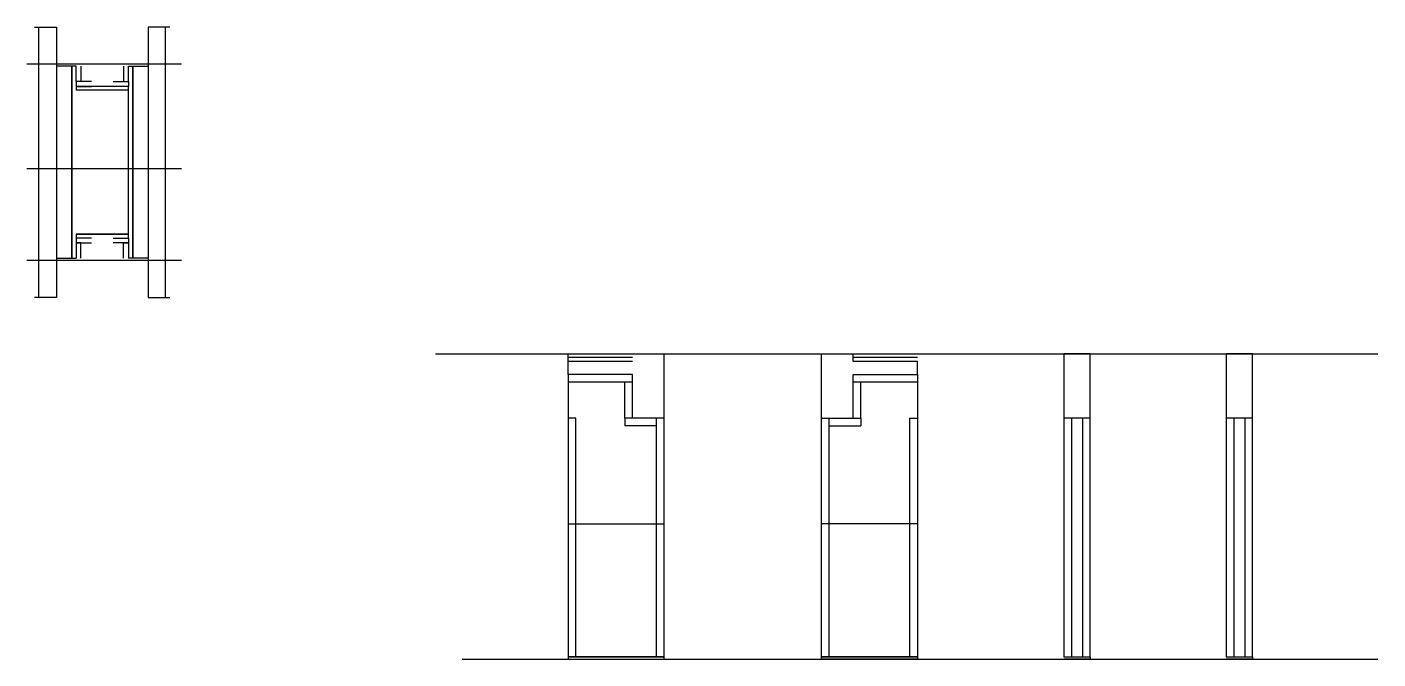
# Model space of a CAD drawing. Header units: metres. Extents: x 7464 to 8702, y 2929 to 3509.
import ezdxf

# ---------------------------------------------------------------- set-up
doc = ezdxf.new("R2010")
doc.units = ezdxf.units.M
for name, color, linetype in [('CHAPA', 7, 'Continuous'), ('COTA', 7, 'Continuous'), ('Hachura', 7, 'Continuous'), ('Madeira', 7, 'Continuous'), ('Nível', 7, 'Continuous'), ('Painéis', 7, 'Continuous'), ('Perfil Metálico', 7, 'Continuous'), ('SARR_2.2x7', 7, 'Continuous'), ('SARRAFO', 7, 'Continuous')]:
    doc.layers.add(name, color=color, linetype=linetype)

msp = doc.modelspace()

# ---------------------------------------------------------------- linework, layer by layer
at = {"layer": 'CHAPA', "color": 7, "lineweight": 25}
for points in [[(7508.5, 3472.6), (7504.5, 3472.6), (7504.5, 3296.6), (7508.5, 3296.6)], [(7508.5, 3472.6), (7504.5, 3472.6), (7504.5, 3296.6), (7508.5, 3296.6)], [(7556.5, 3472.6), (7560.5, 3472.6), (7560.5, 3296.6), (7556.5, 3296.6)], [(7556.5, 3472.6), (7560.5, 3472.6), (7560.5, 3296.6), (7556.5, 3296.6)], [(7556.5, 3450.6), (7556.5, 3454.2), (7508.5, 3454.2), (7508.5, 3450.6)], [(7556.5, 3450.6), (7556.5, 3454.2), (7508.5, 3454.2), (7508.5, 3450.6)], [(7556.5, 3315), (7556.5, 3318.6), (7508.5, 3318.6), (7508.5, 3315)], [(7556.5, 3315), (7556.5, 3318.6), (7508.5, 3318.6), (7508.5, 3315)]]:
    msp.add_lwpolyline(points, dxfattribs=at)
at = {"layer": 'COTA', "color": 7, "lineweight": 25}
for p, q in [((8018.7, 3208.9), (8047.7, 3208.9)), ((8047.7, 3149.9), (8047.7, 3208.9)), ((8191.9, 3149.9), (8191.9, 3208.9)), ((8191.9, 3208.9), (8220.9, 3208.9)), ((7959.7, 3189.9), (7959.7, 3201.9)), ((8279.9, 3189.9), (8279.9, 3201.9)), ((8272.9, 3149.9), (8279.9, 3149.9))]:
    msp.add_line(p, q, dxfattribs=at)
for points in [[(8438.2, 3149.9), (8438.2, 3208.9), (8414.2, 3208.9), (8414.2, 3149.9)], [(8587.1, 3149.9), (8587.1, 3208.9), (8563.1, 3208.9), (8563.1, 3149.9)]]:
    msp.add_lwpolyline(points, dxfattribs=at)
at = {"layer": 'Hachura', "color": 7, "lineweight": 25}
for p, q in [((7605.3, 3474.6), (7463.5, 3474.6)), ((7605.3, 3378.6), (7463.5, 3378.6)), ((7605.3, 3294.6), (7463.5, 3294.6))]:
    msp.add_line(p, q, dxfattribs=at)
at = {"layer": 'Madeira', "color": 7, "lineweight": 25}
for points in [[(7490.5, 3296.6), (7504.5, 3296.6), (7504.5, 3472.6), (7490.5, 3472.6)], [(7574.5, 3296.6), (7560.5, 3296.6), (7560.5, 3472.6), (7574.5, 3472.6)]]:
    msp.add_lwpolyline(points, dxfattribs=at)
at = {"layer": 'Nível', "color": 7, "lineweight": 25}
for p, q in [((7838.1, 3208.9), (8702.2, 3208.9)), ((7862.4, 2928.9), (8702.2, 2928.9))]:
    msp.add_line(p, q, dxfattribs=at)
at = {"layer": 'Painéis', "color": 7, "lineweight": 25}
for p, q in [((7959.7, 3189.9), (7959.7, 3149.9)), ((8018.7, 3189.9), (7959.7, 3189.9)), ((8018.7, 3149.9), (8018.7, 3189.9)), ((8220.9, 3189.9), (8279.9, 3189.9)), ((8220.9, 3149.9), (8220.9, 3189.9)), ((8279.9, 3189.9), (8279.9, 3149.9)), ((7959.7, 3149.9), (7959.7, 2928.9)), ((8047.7, 3149.9), (8018.7, 3149.9)), ((8047.7, 3149.9), (8018.7, 3149.9)), ((8047.7, 3149.9), (8018.7, 3149.9)), ((8047.7, 2928.9), (8047.7, 3149.9)), ((8047.7, 3149.9), (8047.7, 3149.9)), ((8191.9, 2928.9), (8191.9, 3149.9)), ((8191.9, 3149.9), (8191.9, 3149.9)), ((8191.9, 3149.9), (8220.9, 3149.9)), ((8191.9, 3149.9), (8220.9, 3149.9)), ((8279.9, 3149.9), (8279.9, 2928.9)), ((8414.2, 3149.9), (8414.2, 2930.9)), ((8438.2, 3149.9), (8414.2, 3149.9)), ((8438.2, 2930.9), (8438.2, 3149.9)), ((8563.1, 3149.9), (8563.1, 2930.9)), ((8587.1, 3149.9), (8563.1, 3149.9)), ((8587.1, 2930.9), (8587.1, 3149.9)), ((7959.7, 3052.9), (8047.7, 3052.9)), ((8279.9, 3052.9), (8191.9, 3052.9)), ((7959.7, 2930.9), (8047.7, 2930.9)), ((8279.9, 2930.9), (8191.9, 2930.9)), ((8414.2, 2930.9), (8438.2, 2930.9)), ((8563.1, 2930.9), (8587.1, 2930.9))]:
    msp.add_line(p, q, dxfattribs=at)
for points in [[(7508.5, 3318.6), (7556.5, 3318.6), (7556.5, 3450.6), (7508.5, 3450.6)], [(8018.7, 3201.9), (7959.7, 3201.9), (7959.7, 3208.9), (8018.7, 3208.9)], [(8279.9, 3201.9), (8220.9, 3201.9), (8220.9, 3208.9), (8279.9, 3208.9)], [(8047.7, 2930.9), (7959.7, 2930.9), (7959.7, 2928.9), (8047.7, 2928.9)], [(8191.9, 2930.9), (8279.9, 2930.9), (8279.9, 2928.9), (8191.9, 2928.9)], [(8414.2, 2930.9), (8438.2, 2930.9), (8438.2, 2928.9), (8414.2, 2928.9)], [(8563.1, 2930.9), (8587.1, 2930.9), (8587.1, 2928.9), (8563.1, 2928.9)]]:
    msp.add_lwpolyline(points, dxfattribs=at)
at = {"layer": 'Perfil Metálico', "color": 7, "lineweight": 25}
for points in [[(7470.5, 3508.6), (7490.5, 3508.6), (7490.5, 3260.6), (7470.5, 3260.6)], [(7486.5, 3260.6), (7474.5, 3260.6), (7474.5, 3508.6), (7486.5, 3508.6)], [(7594.5, 3508.6), (7574.5, 3508.6), (7574.5, 3260.6), (7594.5, 3260.6)], [(7578.5, 3260.6), (7590.5, 3260.6), (7590.5, 3508.6), (7578.5, 3508.6)]]:
    msp.add_lwpolyline(points, dxfattribs=at)
at = {"layer": 'SARR_2.2x7', "color": 7, "lineweight": 25}
for p, q in [((8018.7, 3205.4), (7959.7, 3205.4)), ((8279.9, 3205.4), (8220.9, 3205.4)), ((8018.7, 3182.9), (7959.7, 3182.9)), ((8011.7, 3149.9), (8011.7, 3182.9)), ((8279.9, 3182.9), (8220.9, 3182.9)), ((8227.9, 3149.9), (8227.9, 3182.9)), ((7966.7, 3149.9), (7959.7, 3149.9)), ((7966.7, 3052.9), (7966.7, 3149.9)), ((7966.7, 3149.9), (7966.7, 3149.9)), ((8018.7, 3149.9), (8011.7, 3149.9)), ((8011.7, 3149.9), (8011.7, 3142.9)), ((8040.7, 3052.9), (8040.7, 3149.9)), ((8040.7, 3149.9), (8040.7, 3149.9)), ((8198.9, 3052.9), (8198.9, 3149.9)), ((8198.9, 3149.9), (8198.9, 3149.9)), ((8220.9, 3149.9), (8227.9, 3149.9)), ((8227.9, 3149.9), (8227.9, 3142.9)), ((8272.9, 3052.9), (8272.9, 3149.9)), ((8421.2, 3149.9), (8421.2, 2930.9)), ((8431.2, 3149.9), (8431.2, 2930.9)), ((8570.1, 3149.9), (8570.1, 2930.9)), ((8580.1, 3149.9), (8580.1, 2930.9)), ((8040.7, 3142.9), (8011.7, 3142.9)), ((8198.9, 3142.9), (8227.9, 3142.9)), ((7966.7, 2930.9), (7966.7, 3052.9)), ((8040.7, 2930.9), (8040.7, 3052.9)), ((8198.9, 2930.9), (8198.9, 3052.9)), ((8272.9, 2930.9), (8272.9, 3052.9)), ((7966.7, 2930.9), (7966.7, 2930.9)), ((8040.7, 2930.9), (8040.7, 2930.9)), ((8198.9, 2930.9), (8198.9, 2930.9)), ((8272.9, 2930.9), (8272.9, 2930.9))]:
    msp.add_line(p, q, dxfattribs=at)
at = {"layer": 'SARRAFO', "color": 7, "lineweight": 25}
for points in [[(7512.9, 3472.6), (7512.9, 3458.6), (7508.5, 3458.6), (7508.5, 3472.6)], [(7552.1, 3472.6), (7552.1, 3458.6), (7556.5, 3458.6), (7556.5, 3472.6)], [(7522.5, 3458.6), (7508.5, 3458.6), (7508.5, 3454.2), (7522.5, 3454.2)], [(7542.5, 3458.6), (7556.5, 3458.6), (7556.5, 3454.2), (7542.5, 3454.2)], [(7522.5, 3315), (7508.5, 3315), (7508.5, 3310.6), (7522.5, 3310.6)], [(7512.9, 3296.6), (7512.9, 3310.6), (7508.5, 3310.6), (7508.5, 3296.6)], [(7542.5, 3315), (7556.5, 3315), (7556.5, 3310.6), (7542.5, 3310.6)], [(7552.1, 3296.6), (7552.1, 3310.6), (7556.5, 3310.6), (7556.5, 3296.6)]]:
    msp.add_lwpolyline(points, dxfattribs=at)

doc.saveas('drawing.dxf')
